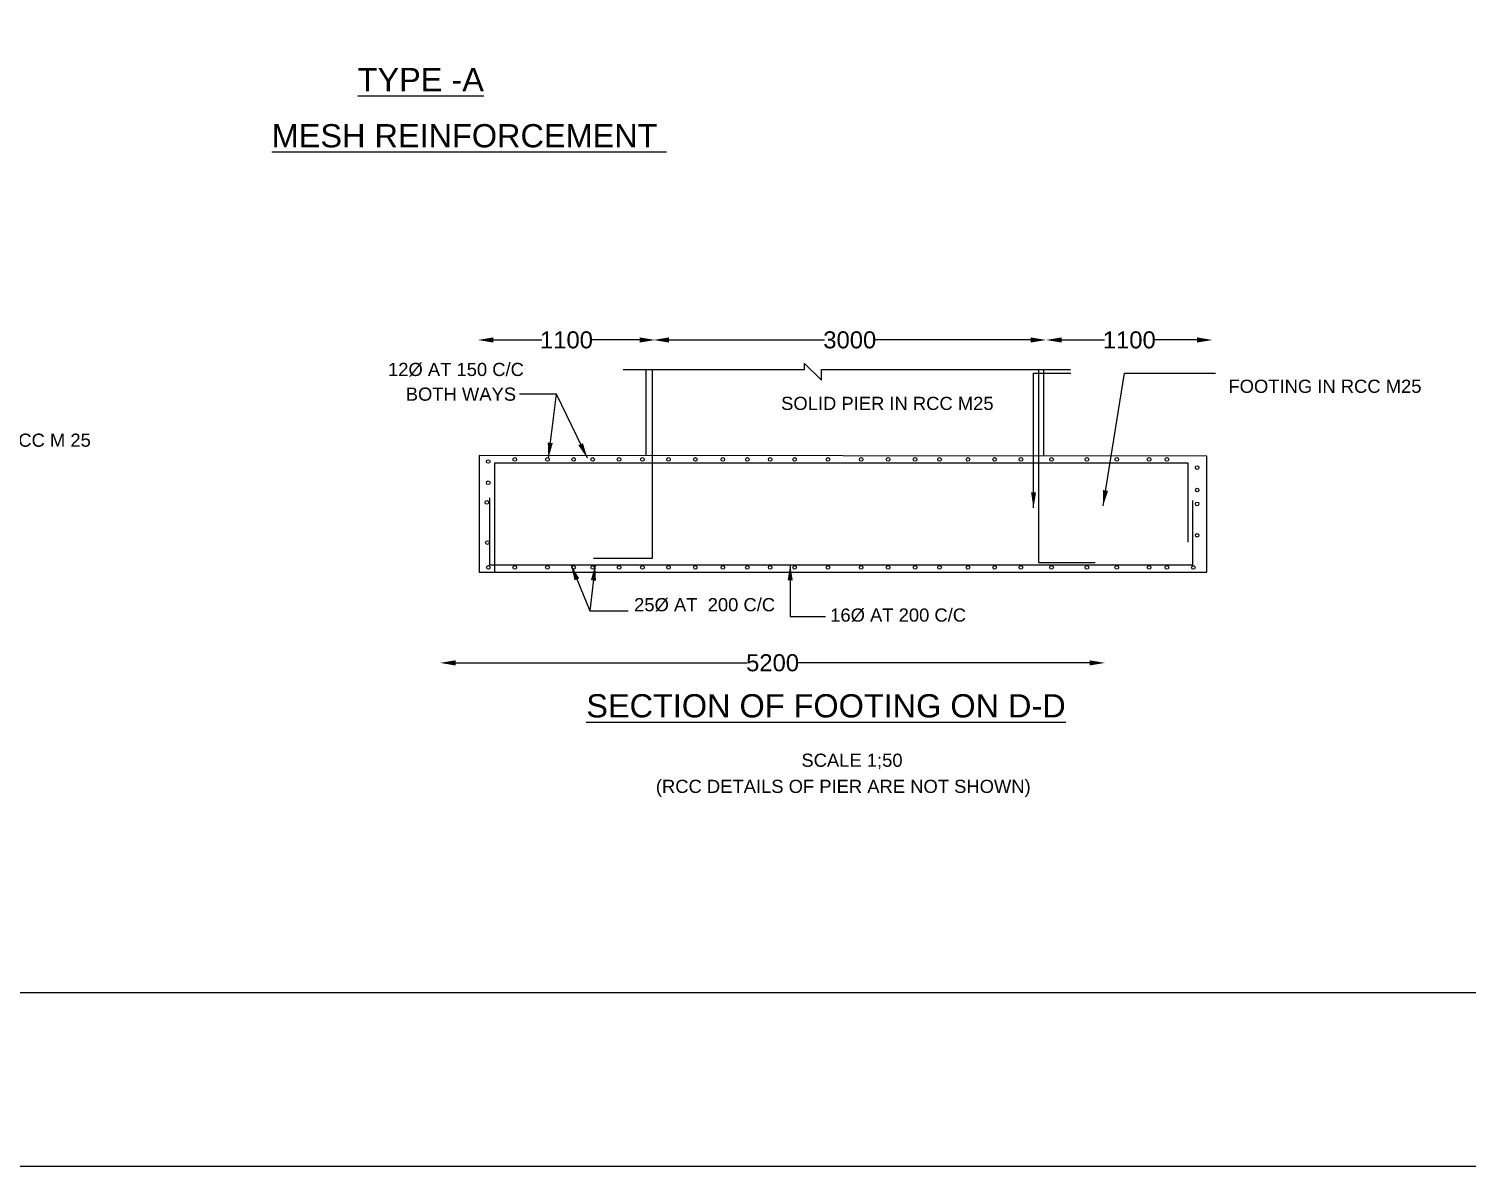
# Model space of a CAD drawing. Header units: millimetres. Extents: x 2380339 to 2415691, y 44302943 to 44328077.
# Drawn here: x 2387440 to 2396731, y 44302943 to 44310287 of the extents above; entities that cross this region are included whole.
import ezdxf

# ---------------------------------------------------------------- set-up
doc = ezdxf.new("R2010")
doc.units = ezdxf.units.MM
doc.header["$MEASUREMENT"] = 0
doc.layers.add('TEXT', color=7, linetype='Continuous')
doc.styles.get("Standard").update_dxf_attribs({"font": 'arial.ttf'})
doc.dimstyles.get("Standard").update_dxf_attribs({"dimtxt": 110, "dimasz": 100, "dimexe": 0.18, "dimexo": 0.0625, "dimgap": 0.09, "dimtad": 0, "dimdec": 0, "dimzin": 0, "dimdsep": 46, "dimtxsty": 'Standard', "dimcen": 0.09, "dimse1": 1, "dimse2": 1, "dimadec": 0, "dimazin": 0, "dimtfac": 1, "dimtdec": 0, "dimtofl": 0, "dimtmove": 0, "dimatfit": 3, "dimfxl": 1, "dimtolj": 1, "dimtzin": 0, "dimarcsym": 0})

# ---------------------------------------------------------------- blocks, each defined once
blk = doc.blocks.new('*D91')
at = {"layer": 'Defpoints', "color": 0, "transparency": 16777216}
for p in [(2390096.8, 44306350.1), (2394391.7, 44306350.1), (2394391.7, 44306192.8)]:
    blk.add_point(p, dxfattribs=at)
at = {"layer": 'TEXT', "color": 0, "lineweight": -2, "transparency": 16777216}
for p, q in [((2390196.8, 44306192.8), (2392080.1, 44306192.8)), ((2394291.7, 44306192.8), (2392408.4, 44306192.8))]:
    blk.add_line(p, q, dxfattribs=at)
at = {"layer": 'TEXT', "color": 0, "transparency": 16777216}
for points in [[(2390196.8, 44306209.5), (2390196.8, 44306176.1), (2390096.8, 44306192.8)], [(2394291.7, 44306209.5), (2394291.7, 44306176.1), (2394391.7, 44306192.8)]]:
    blk.add_solid(points, dxfattribs=at)
at = {"layer": 'TEXT', "color": 0, "transparency": 16777216, "insert": (2392244.3, 44306192.8), "char_height": 110, "attachment_point": 5}
blk.add_mtext('\\A1;5200', dxfattribs=at)
blk = doc.blocks.new('*D157')
at = {"layer": 'Defpoints', "color": 0, "transparency": 16777216}
for p in [(2390340.3, 44308269.1), (2391485.9, 44308277.9), (2391485.9, 44308277.9)]:
    blk.add_point(p, dxfattribs=at)
at = {"layer": 'TEXT', "color": 0, "lineweight": -2, "transparency": 16777216}
for p, q in [((2390440.3, 44308277.9), (2390754.2, 44308277.9)), ((2391385.9, 44308277.9), (2391072.1, 44308277.9))]:
    blk.add_line(p, q, dxfattribs=at)
at = {"layer": 'TEXT', "color": 0, "transparency": 16777216}
for points in [[(2390440.3, 44308294.6), (2390440.3, 44308261.2), (2390340.3, 44308277.9)], [(2391385.9, 44308294.6), (2391385.9, 44308261.2), (2391485.9, 44308277.9)]]:
    blk.add_solid(points, dxfattribs=at)
at = {"layer": 'TEXT', "color": 0, "transparency": 16777216, "insert": (2390913.1, 44308277.9), "char_height": 110, "attachment_point": 5}
blk.add_mtext('\\A1;1100', dxfattribs=at)
blk = doc.blocks.new('*D158')
at = {"layer": 'Defpoints', "color": 0, "transparency": 16777216}
for p in [(2391474.5, 44308276), (2394011.2, 44308277.9), (2394011.2, 44308251.7)]:
    blk.add_point(p, dxfattribs=at)
at = {"layer": 'TEXT', "color": 0, "lineweight": -2, "transparency": 16777216}
for p, q in [((2391574.5, 44308277.9), (2392578.7, 44308277.9)), ((2393911.2, 44308277.9), (2392907, 44308277.9))]:
    blk.add_line(p, q, dxfattribs=at)
at = {"layer": 'TEXT', "color": 0, "transparency": 16777216}
for points in [[(2391574.5, 44308294.6), (2391574.5, 44308261.2), (2391474.5, 44308277.9)], [(2393911.2, 44308294.6), (2393911.2, 44308261.2), (2394011.2, 44308277.9)]]:
    blk.add_solid(points, dxfattribs=at)
at = {"layer": 'TEXT', "color": 0, "transparency": 16777216, "insert": (2392742.8, 44308277.9), "char_height": 110, "attachment_point": 5}
blk.add_mtext('\\A1;3000', dxfattribs=at)
blk = doc.blocks.new('*D159')
at = {"layer": 'Defpoints', "color": 0, "transparency": 16777216}
for p in [(2394011.2, 44308277.9), (2395084.7, 44308277.9), (2395084.7, 44308254.6)]:
    blk.add_point(p, dxfattribs=at)
at = {"layer": 'TEXT', "color": 0, "lineweight": -2, "transparency": 16777216}
for p, q in [((2394111.2, 44308277.9), (2394389, 44308277.9)), ((2394984.7, 44308277.9), (2394706.9, 44308277.9))]:
    blk.add_line(p, q, dxfattribs=at)
at = {"layer": 'TEXT', "color": 0, "transparency": 16777216}
for points in [[(2394111.2, 44308294.6), (2394111.2, 44308261.2), (2394011.2, 44308277.9)], [(2394984.7, 44308294.6), (2394984.7, 44308261.2), (2395084.7, 44308277.9)]]:
    blk.add_solid(points, dxfattribs=at)
at = {"layer": 'TEXT', "color": 0, "transparency": 16777216, "insert": (2394548, 44308277.9), "char_height": 110, "attachment_point": 5}
blk.add_mtext('\\A1;1100', dxfattribs=at)

msp = doc.modelspace()

# ---------------------------------------------------------------- linework, layer by layer
at = {"color": 0}
for points in [[(2380339.3, 44328077.1), (2415398.3, 44328077.1), (2415398.3, 44304063.1), (2380339.3, 44304063.1)], [(2390349.1, 44306779.4), (2395049.3, 44306779.4), (2395049.3, 44307527.7), (2390349.1, 44307532.9)]]:
    msp.add_lwpolyline(points, close=True, dxfattribs=at)
for points in [[(2391279.8, 44308086.3), (2392450.7, 44308086.3), (2392450.7, 44308125.2), (2392559.4, 44308017.5), (2392559.4, 44308086.3), (2394167.3, 44308086.3)], [(2391088.6, 44306868), (2391468.6, 44306868), (2391468.6, 44308086.3)], [(2391428.2, 44307531.7), (2391428.2, 44308086.3)], [(2393961.8, 44308086.3), (2393961.8, 44306841.5), (2394327.3, 44306841.5)], [(2393992.9, 44308086.3), (2393992.9, 44307528.9)], [(2394929.3, 44306971.4), (2394929.3, 44307482), (2390448.4, 44307482), (2390448.4, 44306780.4)], [(2390416.9, 44307259.1), (2390416.9, 44306826.5), (2394959.2, 44306826.5), (2394959.2, 44307241)]]:
    msp.add_lwpolyline(points, dxfattribs=at)
for centre in [(2390407.6, 44307493.3), (2390579.1, 44307506.6), (2390790.1, 44307506.6), (2390959.7, 44307506.6), (2391082.6, 44307506.6), (2391253.3, 44307506.6), (2391403.9, 44307506.6), (2391572.2, 44307506.6), (2391745.6, 44307506.6), (2391922.9, 44307506.6), (2392081.2, 44307506.6), (2392228.7, 44307506.6), (2392386.6, 44307506.6), (2392601.9, 44307506.6), (2392816.3, 44307506.6), (2392990.4, 44307506.6), (2393165, 44307506.6), (2393322.9, 44307506.6), (2393506.2, 44307506.6), (2393678.5, 44307506.6), (2393847.9, 44307506.6), (2394046.1, 44307506.6), (2394274.2, 44307506.6), (2394467.4, 44307506.6), (2394676.1, 44307506.6), (2394790.9, 44307506.6), (2394986.4, 44307453.8), (2390407.6, 44307356.1), (2394986.4, 44307309.1), (2390399, 44307228.9), (2394986.4, 44307219.2), (2394986.4, 44307016.6), (2390402.7, 44306969.6), (2390408.6, 44306809.3), (2390579.1, 44306809.3), (2390790.1, 44306809.3), (2390959.7, 44306809.3), (2391082.6, 44306809.3), (2391253.3, 44306809.3), (2391403.9, 44306809.3), (2391572.2, 44306809.3), (2391745.6, 44306809.3), (2391922.9, 44306809.3), (2392081.2, 44306809.3), (2392228.7, 44306809.3), (2392386.6, 44306809.3), (2392601.9, 44306809.3), (2392816.3, 44306809.3), (2392990.4, 44306809.3), (2393165, 44306809.3), (2393322.9, 44306809.3), (2393506.2, 44306809.3), (2393678.5, 44306809.3), (2393847.9, 44306809.3), (2394046.1, 44306809.3), (2394274.2, 44306809.3), (2394467.4, 44306809.3), (2394676.1, 44306809.3), (2394790.9, 44306809.3), (2394961.4, 44306809.3)]:
    msp.add_circle(centre, 11.7, dxfattribs=at)
at = {"layer": 'TEXT'}
msp.add_lwpolyline([(2415398.3, 44328077.1), (2380339.3, 44328077.1), (2380339.3, 44302942.6), (2415398.3, 44302942.6)], close=True, dxfattribs=at)

# ---------------------------------------------------------------- texts
at = {"layer": 'TEXT', "color": 0}
for s, height, p in [('%%UTYPE -A', 150, (2389564.9, 44309884.3)), ('%%UMESH REINFORCEMENT ', 150, (2389009.7, 44309521.7)), ('12Ø AT 150 C/C', 85, (2389760.6, 44308045.2)), ('FOOTING IN RCC M25', 85, (2395188.4, 44307936.5)), ('BOTH WAYS', 85, (2389875.2, 44307885.7)), ('SOLID PIER IN RCC M25', 85, (2392299.3, 44307825.9)), ('FOOTING IN RCC M 25', 85, (2386561.6, 44307588.3)), ('25Ø AT  200 C/C', 85, (2391350, 44306526.1)), ('16Ø AT 200 C/C', 85, (2392616.4, 44306459.1)), ('%%USECTION OF FOOTING ON D-D', 150, (2391041.2, 44305840.7)), ('SCALE 1;50', 85, (2392430.5, 44305521.8)), ('(RCC DETAILS OF PIER ARE NOT SHOWN)', 85, (2391490.4, 44305353))]:
    msp.add_text(s, height=height, dxfattribs=at).set_placement(p)

# ---------------------------------------------------------------- dimensions: what is measured, and where the dimension line sits
for base, p1, p2, text, picture, middle in [((2391485.9, 44308277.9), (2390340.3, 44308269.1), (2391485.9, 44308277.9), '1100', '*D157', (2390913.1, 44308277.9)), ((2394011.2, 44308277.9), (2391474.5, 44308276), (2394011.2, 44308251.7), '3000', '*D158', (2392742.8, 44308277.9)), ((2395084.7, 44308277.9), (2394011.2, 44308277.9), (2395084.7, 44308254.6), '1100', '*D159', (2394548, 44308277.9)), ((2394391.7, 44306192.8), (2390096.8, 44306350.1), (2394391.7, 44306350.1), '5200', '*D91', (2392244.3, 44306192.8))]:
    dim = msp.add_linear_dim(base=base, p1=p1, p2=p2, text=text, dimstyle='Standard', dxfattribs=at)
    dim.commit()
    dim.dimension.update_dxf_attribs({"geometry": picture, "text_midpoint": middle})

# ---------------------------------------------------------------- leaders
for points in [[(2393929.6, 44307194.1), (2393929.6, 44308064), (2394169.6, 44308064)], [(2394379.1, 44307207.3), (2394517.9, 44308063.4), (2395105.7, 44308063.4)], [(2391048.3, 44307514.6), (2390847.9, 44307928.4), (2390608.8, 44307928.4)], [(2390796.1, 44307514.6), (2390847.9, 44307928.4)], [(2390942.5, 44306824.8), (2391064.1, 44306529.1), (2391312.2, 44306529.1)], [(2391098.8, 44306824.8), (2391064.1, 44306529.1)], [(2392358.1, 44306826.5), (2392358.1, 44306492.6), (2392585.9, 44306492.6)]]:
    msp.add_leader(points, dimstyle='Standard', override={"dimgap": 0.09, "dimtad": 0}, dxfattribs=at)

doc.saveas('drawing.dxf')
